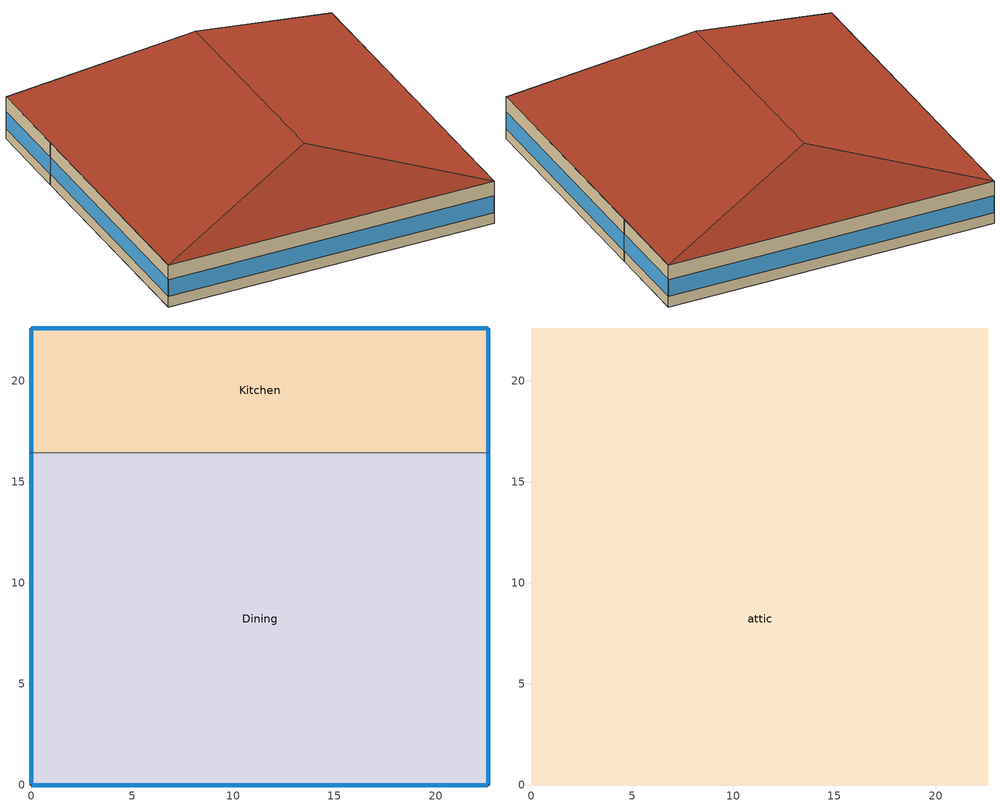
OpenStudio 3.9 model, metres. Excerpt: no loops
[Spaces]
Kitchen
 floor foundation (BTAP-Grnd-Floor-Mass:U-0.757_std): 22.61,22.61 22.61,16.44 0,16.44 0,22.61 z0
 wall outside: 22.61,16.44 22.61,22.61 0,22.61 0,16.44 z0:3.05
 wall to Dining: 0,16.44 22.61,16.44 z0:3.05
 window (BTAP-Ext-FixedWindow:U=0.240 SHGC=0.600): 22.61,16.47 22.61,22.58 / 0,22.58 0,16.47 z0.76:1.99; 22.58,22.61 0.03,22.61 z0.76:1.98
Dining
 floor foundation (BTAP-Grnd-Floor-Mass:U-0.757_std): 22.61,16.44 22.61,0 0,0 0,16.44 z0
 wall outside: 0,16.44 0,0 22.61,0 22.61,16.44 z0:3.05
 window (BTAP-Ext-FixedWindow:U=0.240 SHGC=0.600): 22.61,0.03 22.61,16.42 / 0,16.42 0,0.03 z0.76:1.99; 0.03,0 22.58,0 z0.76:1.98
attic
 floor to Dining: 22.61,16.44 22.61,0 0,0 0,16.44 z3.05
 floor to Kitchen: 22.61,22.61 22.61,16.44 0,16.44 0,22.61 z3.05
 roof outside: 11.3,18.84,6.82 22.61,22.61,3.05 0,22.61,3.05; 11.3,3.77,6.82 0,0,3.05 22.61,0,3.05; 11.3,18.84,6.82 0,22.61,3.05 0,0,3.05 11.3,3.77,6.82; 11.3,3.77,6.82 22.61,0,3.05 22.61,22.61,3.05 11.3,18.84,6.82
[Site]
Vancouver Intl AP_BC_CAN: Latitude {deg}=49.19; Longitude {deg}=-123.18; Time Zone {hr}=-8; Elevation {m}=4.3; Terrain=City
[Building]
FullServiceRestaurant: North Axis {deg}=0; Default Construction Set=BTAP-Mass at hdd = 2800.0; Standards Number of Stories=1; Standards Number of Above Ground Stories=1; Standards Template=NECB2011; Standards Building Type=FullServiceRestaurant
[Site:WaterMainsTemperature]
Calculation Method=Correlation; Annual Average Outdoor Air Temperature {C}=10.55; Maximum Difference In Monthly Average Outdoor Air Temperatures {deltaC}=14.4
[Site:GroundTemperature:BuildingSurface]
19.527, 19.502, 19.536, 19.598, 20.002, 21.64, 22.225, 22.375, 21.449, 20.121, 19.802, 19.633
[SizingPeriod:DesignDay] Barometric Pressure {Pa}=101273; Rain Indicator=No; Snow Indicator=No; Day of Month=21; Daylight Saving Time Indicator=No; Humidity Condition Type=Wetbulb; Dry-Bulb Temperature Range Modifier Type=DefaultMultipliers
Name | Maximum Dry-Bulb Temperature {C} | Daily Dry-Bulb Temperature Range {deltaC} | Wind Speed {m/s} | Wind Direction {deg} | Month | Day Type | Wetbulb or DewPoint at Maximum Dry-Bulb {C} | Solar Model Indicator | ASHRAE Clear Sky Optical Depth for Beam Irradiance | ASHRAE Clear Sky Optical Depth for Diffuse Irradiance | Sky Clearness
Vancouver Intl AP Ann Clg .4% Condns DB=>MWB | 25.1 | 7.7 | 3.7 | 290 | 7 | SummerDesignDay | 18.5 | ASHRAETau | 0.359 | 2.485
Vancouver Intl AP Ann Clg .4% Condns WB=>MDB | 23.8 | 7.7 | 3.7 | 290 | 7 | SummerDesignDay | 19.2 | ASHRAETau | 0.359 | 2.485
Vancouver Intl AP Ann Htg 99.6% Condns DB | -5.1 | 0 | 3 | 100 | 12 | WinterDesignDay | -5.1 | ASHRAEClearSky |  |  | 0
[ClimateZones]
Climate Zone Institution Name 1=ASHRAE; Climate Zone Document Name 1=ANSI/ASHRAE Standard 169; Climate Zone Document Year 1=2006; Climate Zone Value 1=4C
[Site:GroundTemperature:Shallow]
4.6, 4.1, 5.1, 6.7, 10.9, 14.2, 16.4, 17.1, 15.9, 13.4, 10, 6.9
[Site:GroundTemperature:Deep]
8.6, 7.5, 7.3, 7.6, 9.2, 10.9, 12.5, 13.6, 13.8, 13.2, 11.8, 10.2
[Site:GroundTemperature:FCfactorMethod]
January Ground Temperature {C}=10.2; February Ground Temperature {C}=6.9; March Ground Temperature {C}=3.9; April Ground Temperature {C}=4.2; May Ground Temperature {C}=5.1; June Ground Temperature {C}=6.7; July Ground Temperature {C}=9.5; August Ground Temperature {C}=13; September Ground Temperature {C}=15.9; October Ground Temperature {C}=18.1; November Ground Temperature {C}=18.3; December Ground Temperature {C}=14.8
[Material:NoMass] Roughness=Smooth; Thermal Absorptance=0.9; Solar Absorptance=0.7
Name | Thermal Resistance {m2-K/W} | Visible Absorptance
Typical Carpet Pad; Typical Carpet Pad 1 | 0.21648 | 0.8
Typical Insulation 1 | 4.14482 | 0.7
Typical Insulation 2 | 2.90366 | 0.7
Typical Insulation 3 | 4.40527 | 0.7
Typical Carpet Pad 2 | 1.25503 | 0.8
Typical Carpet Pad 3; Typical Carpet Pad 4 | 1.69459 | 0.8
Typical Insulation 4 | 0.416649 | 0.7
Typical Insulation 5 | 0.416667 | 0.7
[Material]
Name | Roughness | Thickness {m} | Conductivity {W/m-K} | Density {kg/m3} | Specific Heat {J/kg-K} | Thermal Absorptance | Solar Absorptance | Visible Absorptance
G05 25mm wood | MediumSmooth | 0.0254 | 0.15 | 608 | 1630 | 0.9 | 0.5 | 0.5
100mm Normalweight concrete floor 1 | MediumSmooth | 0.1016 | 2.31 | 2322 | 832
G01 13mm gypsum board 1 | Smooth | 0.0127 | 0.16 | 800 | 1090 | 0.9 | 0.7 | 0.5
4 in. Normalweight Concrete Floor 1 | MediumRough | 0.1016 | 2.31 | 2322 | 832 | 0.9 | 0.7 | 0.7
1IN Stucco 1 | Smooth | 0.0253 | 0.6918 | 1858 | 837 | 0.9 | 0.7 | 0.92
8IN CONCRETE HW RefBldg 1 | Rough | 0.2032 | 1.311 | 2240 | 836.8 | 0.9 | 0.7 | 0.7
1/2IN Gypsum 1 | Smooth | 0.0127 | 0.16 | 784.9 | 830 | 0.9 | 0.4 | 0.4
Metal Roof Surface 1; F08 Metal surface 1 | Smooth | 0.0008 | 45.28 | 7824 | 500 | 0.9 | 0.7 | 0.7
6 in. Normalweight Concrete Floor 1; 6 in. Normalweight Concrete Floor 2; 6 in. Normalweight Concrete Floor 3 | MediumRough | 0.1524 | 2.31 | 2322 | 832 | 0.9 | 0.7 | 0.7
Expanded Polystyrene | MediumSmooth | 0.0363959 | 0.029 | 29 | 1210
[Construction]
BTAP-Int-Partition; BTAP-Int-Door: G05 25mm wood
BTAP-Int-Floor: 100mm Normalweight concrete floor 1, Typical Carpet Pad
BTAP-Int-Wall: G01 13mm gypsum board 1, G01 13mm gypsum board 1
BTAP-Int-Ceiling: Typical Carpet Pad, 100mm Normalweight concrete floor 1
BTAP-Int-Window: SimpleGlazing
BTAP-Ext-Floor-Mass:U-0.227: Typical Insulation 1, 4 in. Normalweight Concrete Floor 1, Typical Carpet Pad 1
BTAP-Ext-Wall-Mass:U-0.315: 1IN Stucco 1, 8IN CONCRETE HW RefBldg 1, Typical Insulation 2, 1/2IN Gypsum 1
BTAP-Ext-Roof-Metal:U-0.227: Metal Roof Surface 1, Typical Insulation 3
BTAP-Grnd-Floor-Mass:U-0.757: 6 in. Normalweight Concrete Floor 1, Typical Carpet Pad 2
BTAP-Grnd-Wall-Mass:U-0.568: 6 in. Normalweight Concrete Floor 2, Typical Carpet Pad 3
BTAP-Grnd-Roof-Mass:U-0.568: 6 in. Normalweight Concrete Floor 3, Typical Carpet Pad 4
BTAP-Ext-FixedWindow:U=0.240 SHGC=0.600; BTAP-Ext-GlassDoors:U=0.240 SHGC=0.600; BTAP-Ext-Skylights:U=0.240 SHGC=0.600; BTAP-Ext-DaylightDomes:U=0.240 SHGC=0.600; BTAP-Ext-DaylightDiffuser:U=0.240 SHGC=0.600: SimpleGlazing:U=0.240 SHGC=0.600
BTAP-Ext-Door:U-2.4: F08 Metal surface 1, Typical Insulation 4
BTAP-Ext-OverHeadDoor:U-2.4: Typical Insulation 5
BTAP-Grnd-Floor-Mass:U-0.757_std: 6 in. Normalweight Concrete Floor 1, Expanded Polystyrene
[DefaultConstructionSet]
BTAP-Mass at hdd = 2800.0: Default Exterior Surface Constructions=BTAP-Mass at hdd = 2800.0; Default Interior Surface Constructions=Default Surface Constructions 2; Default Ground Contact Surface Constructions=BTAP-Mass at hdd = 2800.0 1; Default Exterior SubSurface Constructions=BTAP-Mass at hdd = 2800.0; Default Interior SubSurface Constructions=Default Sub Surface Constructions 2; Interior Partition Construction=BTAP-Int-Partition
[DefaultSurfaceConstructions]
Name | Floor Construction | Wall Construction | Roof Ceiling Construction
Default Surface Constructions 2 | BTAP-Int-Floor | BTAP-Int-Wall | BTAP-Int-Ceiling
BTAP-Mass at hdd = 2800.0 | BTAP-Ext-Floor-Mass:U-0.227 | BTAP-Ext-Wall-Mass:U-0.315 | BTAP-Ext-Roof-Metal:U-0.227
BTAP-Mass at hdd = 2800.0 1 | BTAP-Grnd-Floor-Mass:U-0.757 | BTAP-Grnd-Wall-Mass:U-0.568 | BTAP-Grnd-Roof-Mass:U-0.568
[DefaultSubSurfaceConstructions]
Name | Fixed Window Construction | Operable Window Construction | Door Construction | Glass Door Construction | Overhead Door Construction | Skylight Construction | Tubular Daylight Dome Construction | Tubular Daylight Diffuser Construction
Default Sub Surface Constructions 2 | BTAP-Int-Window | BTAP-Int-Window | BTAP-Int-Door
BTAP-Mass at hdd = 2800.0 | BTAP-Ext-FixedWindow:U=0.240 SHGC=0.600 | BTAP-Ext-FixedWindow:U=0.240 SHGC=0.600 | BTAP-Ext-Door:U-2.4 | BTAP-Ext-GlassDoors:U=0.240 SHGC=0.600 | BTAP-Ext-OverHeadDoor:U-2.4 | BTAP-Ext-Skylights:U=0.240 SHGC=0.600 | BTAP-Ext-DaylightDomes:U=0.240 SHGC=0.600 | BTAP-Ext-DaylightDiffuser:U=0.240 SHGC=0.600
[WindowMaterial:SimpleGlazingSystem] Solar Heat Gain Coefficient=0.6; Visible Transmittance=0.21
Name | U-Factor {W/m2-K}
SimpleGlazing | 2.2
SimpleGlazing:U=0.240 SHGC=0.600 | 2.4
[Space] Volume {m3}=Autocalculate
Name | Space Type | Building Story | Thermal Zone | Part of Total Floor Area
Kitchen | Space Function Food preparation | Building Story 1 | ALL_ST=Food preparation_FL=Building Story 1_SCH=B | Yes
Dining | Space Function Dining - family space | Building Story 1 | ALL_ST=Dining - family space_FL=Building Story 1_SCH=B | Yes
attic | Space Function - undefined - | Building Story 2 | ALL_ST=- undefined -_FL=Building Story 2_SCH=A | No
[BuildingStory]
Name | Nominal Z Coordinate {m}
Building Story 1 | 0
Building Story 2 | 3.0488
[SpaceType] Standards Building Type=Space Function
Name | Default Schedule Set | Design Specification Outdoor Air Object | Standards Space Type
Space Function - undefined - | Space Function - undefined - Schedule Set | Space Function - undefined - Ventilation | - undefined -
Space Function Dining - family space | Space Function Dining - family space Schedule Set | Space Function Dining - family space Ventilation | Dining - family space
Space Function Food preparation | Space Function Food preparation Schedule Set | Space Function Food preparation Ventilation | Food preparation
[DesignSpecification:OutdoorAir]
Name | Outdoor Air Flow per Person {m3/s-person} | Outdoor Air Flow per Floor Area {m3/s-m2} | Outdoor Air Flow Air Changes per Hour {1/hr} | Outdoor Air Method
Space Function - undefined - Ventilation | 0 | 0 | 0
Space Function Dining - family space Ventilation | 0.0711223 |  |  | Sum
Space Function Food preparation Ventilation | 0.0304482 |  |  | Sum
[DefaultScheduleSet]
Name | Number of People Schedule | People Activity Level Schedule | Lighting Schedule | Electric Equipment Schedule
Space Function - undefined - Schedule Set
Space Function Dining - family space Schedule Set; Space Function Food preparation Schedule Set | NECB-B-Occupancy | NECB-Activity | NECB-B-Lighting | NECB-B-Electric-Equipment
[ThermostatSetpoint:DualSetpoint]
Name | Heating Setpoint Temperature Schedule | Cooling Setpoint Temperature Schedule
Space Function - undefined - Thermostat 3
Space Function Dining - family space Thermostat 3; Space Function Food preparation Thermostat 3 | NECB-B-Thermostat Setpoint-Heating | NECB-B-Thermostat Setpoint-Cooling
[People:Definition] Number of People Calculation Method=People/Area; Fraction Radiant=0.3
Name | People per Space Floor Area {person/m2}
Space Function Dining - family space People Definition | 0.0999967
Space Function Food preparation People Definition | 0.0500522
[People] Work Efficiency Schedule=Work Efficiency Schedule; Clothing Insulation Schedule=Clothing Schedule; Air Velocity Schedule=Air Velocity Schedule; Multiplier=1
Name | People Definition | Space or SpaceType
Space Function Dining - family space People | Space Function Dining - family space People Definition | Space Function Dining - family space
Space Function Food preparation People | Space Function Food preparation People Definition | Space Function Food preparation
[Lights:Definition] Design Level Calculation Method=Watts/Area; Fraction Radiant=0.5; Fraction Visible=0.2
Name | Watts per Space Floor Area {W/m2}
Space Function Dining - family space Lights Definition | 9.59992
Space Function Food preparation Lights Definition | 10.6999
[Lights] Fraction Replaceable=1
Name | Lights Definition | Space or SpaceType
Space Function Dining - family space Lights | Space Function Dining - family space Lights Definition | Space Function Dining - family space
Space Function Food preparation Lights | Space Function Food preparation Lights Definition | Space Function Food preparation
[ElectricEquipment:Definition] Design Level Calculation Method=Watts/Area; Fraction Radiant=0.5
Name | Watts per Space Floor Area {W/m2}
Space Function Dining - family space Elec Equip Definition | 0.999992
Space Function Food preparation Elec Equip Definition | 9.99992
[ElectricEquipment]
Name | Electric Equipment Definition | Space or SpaceType
Space Function Dining - family space Elec Equip | Space Function Dining - family space Elec Equip Definition | Space Function Dining - family space
Space Function Food preparation Elec Equip | Space Function Food preparation Elec Equip Definition | Space Function Food preparation
[SpaceInfiltration:DesignFlowRate] Schedule=Always On Discrete; Design Flow Rate Calculation Method=Flow/ExteriorArea; Flow per Exterior Surface Area {m3/s-m2}=0.00025; Constant Term Coefficient=0; Temperature Term Coefficient=0; Velocity Term Coefficient=0.224; Velocity Squared Term Coefficient=0
Name | Space or SpaceType
attic Infiltration | attic
Dining Infiltration | Dining
Kitchen Infiltration | Kitchen
[ThermalZone] Use Ideal Air Loads=No
Name | Thermostat
ALL_ST=- undefined -_FL=Building Story 2_SCH=A | Space Function - undefined - Thermostat 3
ALL_ST=Dining - family space_FL=Building Story 1_SCH=B | Space Function Dining - family space Thermostat 3
ALL_ST=Food preparation_FL=Building Story 1_SCH=B | Space Function Food preparation Thermostat 3
[Sizing:Zone]
ALL_ST=- undefined -_FL=Building Story 2_SCH=A: Zone Cooling Design Supply Air Temperature Input Method=SupplyAirTemperature; Zone Cooling Design Supply Air Temperature {C}=14; Zone Cooling Design Supply Air Temperature Difference {deltaC}=11.11; Zone Heating Design Supply Air Temperature Input Method=SupplyAirTemperature; Zone Heating Design Supply Air Temperature {C}=40; Zone Heating Design Supply Air Temperature Difference {deltaC}=11.11; Zone Cooling Design Supply Air Humidity Ratio {kg-H2O/kg-air}=0.0085; Zone Heating Design Supply Air Humidity Ratio {kg-H2O/kg-air}=0.008; Cooling Design Air Flow Method=DesignDay; Heating Design Air Flow Method=DesignDay; Account for Dedicated Outdoor Air System=No; Dedicated Outdoor Air System Control Strategy=NeutralSupplyAir; Dedicated Outdoor Air Low Setpoint Temperature for Design {C}=autosize; Dedicated Outdoor Air High Setpoint Temperature for Design {C}=autosize; Zone Load Sizing Method=Sensible Load Only No Latent Load; Zone Latent Cooling Design Supply Air Humidity Ratio Input Method=HumidityRatioDifference; Zone Cooling Design Supply Air Humidity Ratio Difference {kgWater/kgDryAir}=0.005; Zone Latent Heating Design Supply Air Humidity Ratio Input Method=HumidityRatioDifference; Zone Humidification Design Supply Air Humidity Ratio Difference {kgWater/kgDryAir}=0.005; Sizing Option=Coincident
[Foundation:Kiva]
Bldg Kiva Foundation: Wall Height Above Grade {m}=0; Wall Depth Below Slab {m}=0
[SurfaceProperty:ExposedFoundationPerimeter] Exposed Perimeter Calculation Method=TotalExposedPerimeter
Name | Total Exposed Perimeter {m}
Dining_Floor | 55.4941
Kitchen_Floor | 34.9407
[Foundation:Kiva:Settings]

[Coil:Heating:DX:VariableSpeed:SpeedData] Reference Unit Gross Rated Heating Capacity {W}=9124.85; Reference Unit Rated Air Flow Rate {m3/s}=0.653; Rated Supply Air Fan Power Per Volume Flow Rate 2017 {W/(m3/s)}=773.3; Rated Supply Air Fan Power Per Volume Flow Rate 2023 {W/(m3/s)}=934.4; Heating Capacity Function of Temperature Curve=Mitsubishi Hyper Heating VRF Outdoor Unit HCAPFT curve; Total  Heating Capacity Function of Air Flow Fraction Curve=Mitsubishi Hyper Heating VRF Outdoor Unit HCAPFFF curve; Energy Input Ratio Function of Temperature Curve=Mitsubishi Hyper Heating VRF Outdoor Unit HEIRFT curve; Energy Input Ratio Function of Air Flow Fraction Curve=Mitsubishi Hyper Heating VRF Outdoor Unit HEIRFFF curve
Name | Reference Unit Gross Rated Heating COP
Coil Heating DX Variable Speed Speed Data 1 | 4.27125
Coil Heating DX Variable Speed Speed Data 2 | 4.21195
[Coil:Cooling:DX:VariableSpeed:SpeedData] Reference Unit Gross Rated Total Cooling Capacity {W}=8914.19; Reference Unit Gross Rated Sensible Heat Ratio=0.79; Reference Unit Rated Air Flow Rate {m3/s}=0.944; Rated Evaporator Fan Power Per Volume Flow Rate 2017 {W/(m3/s)}=773.3; Rated Evaporator Fan Power Per Volume Flow Rate 2023 {W/(m3/s)}=934.4; Total Cooling Capacity Function of Temperature Curve=Mitsubishi Hyper Heating VRF Outdoor Unit CCAPFT curve; Total Cooling Capacity Function of Air Flow Fraction Curve=Mitsubishi Hyper Heating VRF Outdoor Unit CCAPFFF curve; Energy Input Ratio Function of Temperature Curve=Mitsubishi Hyper Heating VRF Outdoor Unit CEIRFT curve; Energy Input Ratio Function of Air Flow Fraction Curve=Mitsubishi Hyper Heating VRF Outdoor Unit CEIRFFF curve
Name | Reference Unit Gross Rated Cooling COP {W/W}
Coil Cooling DX Variable Speed Speed Data 1 | 3.76
Coil Cooling DX Variable Speed Speed Data 2 | 4.11
[AvailabilityManager:NightCycle] Applicability Schedule=Always On Discrete; Control Type=CycleOnAny; Thermostat Tolerance {deltaC}=1; Cycling Run Time {s}=3600
Availability Manager Night Cycle 1; Availability Manager Night Cycle 2
[Schedule:Ruleset]
Clothing Schedule: Default Day Schedule=Clothing Schedule Default Winter Clothes
Air Velocity Schedule: Default Day Schedule=Air Velocity Schedule Default
Work Efficiency Schedule: Default Day Schedule=Work Efficiency Schedule Default
NECB-B-Occupancy: Default Day Schedule=NECB-B-Occupancy Default
NECB-Activity: Default Day Schedule=NECB-Activity Default; Summer Design Day Schedule=NECB-Activity Summer Design Day; Winter Design Day Schedule=NECB-Activity Winter Design Day
NECB-B-Lighting: Default Day Schedule=NECB-B-Lighting Default
NECB-B-Electric-Equipment: Default Day Schedule=NECB-B-Electric-Equipment Default
NECB-B-Thermostat Setpoint-Heating: Default Day Schedule=NECB-B-Thermostat Setpoint-Heating Default
NECB-B-Thermostat Setpoint-Cooling: Default Day Schedule=NECB-B-Thermostat Setpoint-Cooling Default
[Schedule:Day]
Clothing Schedule Default Winter Clothes: 24, 0, 1
Clothing Schedule Summer Clothes: 24, 0, 0.5
Air Velocity Schedule Default: 24, 0, 0.2
Work Efficiency Schedule Default: 24, 0, 0
NECB-B-Occupancy Default; NECB-B-Occupancy Default|Wkdy Day: No, 1, 0, 0.3, 2, 0, 0.1, 9, 0, 0, 10, 0, 0.1, 11, 0, 0.2, 12, 0, 0.5, 13, 0, 0.9, 14, 0, 0.8, 15, 0, 0.5, 17, 0, 0.2, 18, 0, 0.3, 19, 0, 0.6, 22, 0, 0.9, 23, 0, 0.6, 24, 0, 0.4
NECB-B-Occupancy Sat Day: No, 1, 0, 0.5, 2, 0, 0.3, 9, 0, 0, 10, 0, 0.1, 11, 0, 0.2, 12, 0, 0.5, 13, 0, 0.9, 14, 0, 0.8, 15, 0, 0.5, 17, 0, 0.2, 18, 0, 0.3, 19, 0, 0.6, 22, 0, 0.9, 24, 0, 0.6
NECB-B-Occupancy Sun|Hol Day: No, 1, 0, 0.1, 2, 0, 0.3, 10, 0, 0, 11, 0, 0.1, 12, 0, 0.4, 14, 0, 0.5, 15, 0, 0.4, 18, 0, 0.2, 19, 0, 0.5, 21, 0, 0.7, 22, 0, 0.5, 23, 0, 0.3, 24, 0, 0.1
NECB-Activity Default; NECB-Activity Winter Design Day; NECB-Activity Summer Design Day: No, 24, 0, 130
NECB-B-Lighting Default; NECB-B-Lighting Default|Wkdy Day; NECB-B-Lighting Sat Day; NECB-B-Electric-Equipment Default; NECB-B-Electric-Equipment Default|Wkdy Day; NECB-B-Electric-Equipment Sat Day: No, 1, 0, 0.9, 2, 0, 0.5, 9, 0, 0.1, 10, 0, 0.5, 11, 0, 0.7, 24, 0, 0.9
NECB-B-Lighting Sun|Hol Day; NECB-B-Electric-Equipment Sun|Hol Day: No, 2, 0, 0.5, 10, 0, 0.1, 11, 0, 0.5, 23, 0, 0.9, 24, 0, 0.5
NECB-B-Thermostat Setpoint-Heating Default; NECB-B-Thermostat Setpoint-Heating Default|Wkdy Day; NECB-B-Thermostat Setpoint-Heating Sat Day: No, 2, 0, 22, 8, 0, 18, 9, 0, 20, 24, 0, 22
NECB-B-Thermostat Setpoint-Heating Sun|Hol Day: No, 1, 0, 18, 2, 0, 22, 9, 0, 18, 10, 0, 20, 23, 0, 22, 24, 0, 18
NECB-B-Thermostat Setpoint-Cooling Default; NECB-B-Thermostat Setpoint-Cooling Default|Wkdy Day; NECB-B-Thermostat Setpoint-Cooling Sat Day: No, 1, 0, 24, 8, 0, 35, 24, 0, 24
NECB-B-Thermostat Setpoint-Cooling Sun|Hol Day: No, 9, 0, 35, 23, 0, 24, 24, 0, 35
[Schedule:Rule] Date Specification Type=DateRange; Start Day=1
Name | Schedule Ruleset | Rule Order | Day Schedule | Start Month | End Month | End Day | Apply Monday | Apply Tuesday | Apply Wednesday | Apply Thursday | Apply Friday | Apply Saturday | Apply Sunday
Schedule Rule 1 | Clothing Schedule | 0 | Clothing Schedule Summer Clothes | 5 | 9 | 30
Schedule Rule 2 | NECB-B-Occupancy | 2 | NECB-B-Occupancy Default|Wkdy Day | 1 | 12 | 31 | Yes | Yes | Yes | Yes | Yes
Schedule Rule 3 | NECB-B-Occupancy | 1 | NECB-B-Occupancy Sat Day | 1 | 12 | 31 |  |  |  |  |  | Yes
Schedule Rule 4 | NECB-B-Occupancy | 0 | NECB-B-Occupancy Sun|Hol Day | 1 | 12 | 31 |  |  |  |  |  |  | Yes
Schedule Rule 5 | NECB-B-Lighting | 2 | NECB-B-Lighting Default|Wkdy Day | 1 | 12 | 31 | Yes | Yes | Yes | Yes | Yes
Schedule Rule 6 | NECB-B-Lighting | 1 | NECB-B-Lighting Sat Day | 1 | 12 | 31 |  |  |  |  |  | Yes
Schedule Rule 7 | NECB-B-Lighting | 0 | NECB-B-Lighting Sun|Hol Day | 1 | 12 | 31 |  |  |  |  |  |  | Yes
Schedule Rule 8 | NECB-B-Electric-Equipment | 2 | NECB-B-Electric-Equipment Default|Wkdy Day | 1 | 12 | 31 | Yes | Yes | Yes | Yes | Yes
Schedule Rule 9 | NECB-B-Electric-Equipment | 1 | NECB-B-Electric-Equipment Sat Day | 1 | 12 | 31 |  |  |  |  |  | Yes
Schedule Rule 10 | NECB-B-Electric-Equipment | 0 | NECB-B-Electric-Equipment Sun|Hol Day | 1 | 12 | 31 |  |  |  |  |  |  | Yes
Schedule Rule 11 | NECB-B-Thermostat Setpoint-Heating | 2 | NECB-B-Thermostat Setpoint-Heating Default|Wkdy Day | 1 | 12 | 31 | Yes | Yes | Yes | Yes | Yes
Schedule Rule 12 | NECB-B-Thermostat Setpoint-Heating | 1 | NECB-B-Thermostat Setpoint-Heating Sat Day | 1 | 12 | 31 |  |  |  |  |  | Yes
Schedule Rule 13 | NECB-B-Thermostat Setpoint-Heating | 0 | NECB-B-Thermostat Setpoint-Heating Sun|Hol Day | 1 | 12 | 31 |  |  |  |  |  |  | Yes
Schedule Rule 14 | NECB-B-Thermostat Setpoint-Cooling | 2 | NECB-B-Thermostat Setpoint-Cooling Default|Wkdy Day | 1 | 12 | 31 | Yes | Yes | Yes | Yes | Yes
Schedule Rule 15 | NECB-B-Thermostat Setpoint-Cooling | 1 | NECB-B-Thermostat Setpoint-Cooling Sat Day | 1 | 12 | 31 |  |  |  |  |  | Yes
Schedule Rule 16 | NECB-B-Thermostat Setpoint-Cooling | 0 | NECB-B-Thermostat Setpoint-Cooling Sun|Hol Day | 1 | 12 | 31 |  |  |  |  |  |  | Yes
[Schedule:Constant]
Always On Discrete: Value=1
[Curve:Quadratic] Coefficient3 x**2=0
Name | Coefficient1 Constant | Coefficient2 x | Minimum Value of x | Maximum Value of x
Mitsubishi Hyper Heating VRF Outdoor Unit CCAPFFF curve; Mitsubishi Hyper Heating VRF Outdoor Unit HCAPFFF curve | 0.8 | 0.2 | 0.5 | 1.5
Mitsubishi Hyper Heating VRF Outdoor Unit CEIRFFF curve; Mitsubishi Hyper Heating VRF Outdoor Unit HEIRFFF curve | 1 | 0 | 0 | 1
[Curve:Biquadratic] Minimum Value of x=15
Name | Coefficient1 Constant | Coefficient2 x | Coefficient3 x**2 | Coefficient4 y | Coefficient5 y**2 | Coefficient6 x*y | Maximum Value of x | Minimum Value of y | Maximum Value of y
Mitsubishi Hyper Heating VRF Outdoor Unit CCAPFT curve | 0.041806 | 0.0640406 | -0.000556932 | 0.00840778 | -0.00010814 | -0.000333479 | 24 | -5 | 43
Mitsubishi Hyper Heating VRF Outdoor Unit CEIRFT curve | 1.51115 | -0.0599811 | 0.000969596 | -0.00845921 | 0.000389855 | 0.000125837 | 24 | -5 | 43
Mitsubishi Hyper Heating VRF Outdoor Unit HCAPFT curve | 1.04243 | 0.0320234 | -0.00158028 | 0.0255781 | -0.000168303 | -0.00103771 | 27.2 | -25 | 15
Mitsubishi Hyper Heating VRF Outdoor Unit HEIRFT curve | 1.2246 | 0.0053626 | -0.000269902 | -0.0415824 | 0.000500483 | 0.000352842 | 27.2 | -25 | 15
